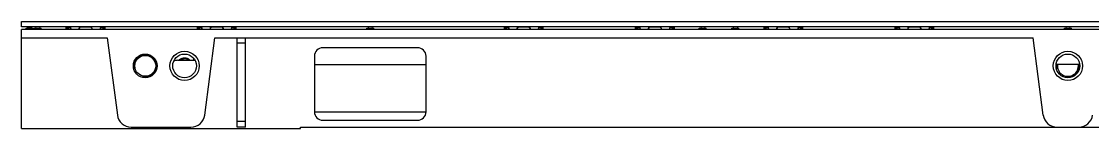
# Model space of a CAD drawing. Header units: millimetres. Extents: x 2900105 to 2915262, y -55349 to -51874.
# Drawn here: x 2901381.7 to 2901765.5, y -53818.2 to -53779.8 of the extents above; entities that cross this region are included whole.
import ezdxf

# ---------------------------------------------------------------- set-up
doc = ezdxf.new("R2010")
doc.units = ezdxf.units.MM
doc.layers.add('02___PRT_ALL_AXES', color=7, linetype='Continuous')

msp = doc.modelspace()

# ---------------------------------------------------------------- linework, layer by layer
at = {"color": 7, "linetype": 'Continuous'}
for p, q in [((2901381.67, -53818.21), (2901381.67, -53782.71)), ((2902381.57, -53782.71), (2901381.67, -53782.71)), ((2901383.33, -53782.71), (2901383.33, -53782.21)), ((2901383.33, -53782.21), (2901385.83, -53782.21)), ((2901383.8, -53782.21), (2901383.97, -53781.76)), ((2901383.97, -53781.76), (2901385.2, -53781.76)), ((2901385.37, -53782.21), (2901385.2, -53781.76)), ((2901385.83, -53782.71), (2901385.83, -53782.21)), ((2901386.23, -53782.71), (2901386.23, -53782.21)), ((2901386.23, -53782.21), (2901388.73, -53782.21)), ((2901386.87, -53781.76), (2901386.75, -53782.21)), ((2901388.1, -53781.76), (2901386.87, -53781.76)), ((2901388.1, -53781.76), (2901388.22, -53782.21)), ((2901388.73, -53782.71), (2901388.73, -53782.21)), ((2901397.84, -53781.66), (2901397.64, -53781.86)), ((2901397.64, -53781.86), (2901397.64, -53782.71)), ((2901397.91, -53781.86), (2901397.64, -53781.86)), ((2901399.02, -53781.66), (2901397.84, -53781.66)), ((2901397.91, -53781.86), (2901398.1, -53781.66)), ((2901398, -53782.08), (2901398.33, -53782.02)), ((2901399.22, -53782.02), (2901398.33, -53782.02)), ((2901399.23, -53781.87), (2901399.21, -53781.84)), ((2901399.23, -53781.87), (2901399.21, -53781.84)), ((2901399.22, -53782.02), (2901399.23, -53782.08)), ((2901399.22, -53782.02), (2901399.23, -53782.08)), ((2901399.28, -53782.08), (2901399.22, -53782.02)), ((2901399.23, -53781.88), (2901399.23, -53781.87)), ((2901402.42, -53782.08), (2901402.35, -53782.02)), ((2901402.8, -53781.66), (2901402.74, -53781.86)), ((2901406.54, -53781.86), (2901402.74, -53781.86)), ((2901406.49, -53781.66), (2901402.8, -53781.66)), ((2901406.54, -53781.86), (2901406.49, -53781.66)), ((2901406.86, -53782.08), (2901406.94, -53782.02)), ((2901410.01, -53782.08), (2901410.07, -53782.02)), ((2901410.06, -53781.87), (2901410.05, -53781.88)), ((2901410.08, -53781.84), (2901410.06, -53781.87)), ((2901410.06, -53782.08), (2901410.07, -53782.02)), ((2901410.06, -53782.08), (2901410.07, -53782.02)), ((2901410.96, -53782.02), (2901410.07, -53782.02)), ((2901411.44, -53781.66), (2901410.27, -53781.66)), ((2901411.28, -53782.08), (2901410.96, -53782.02)), ((2901411.19, -53781.66), (2901411.38, -53781.86)), ((2901411.64, -53781.86), (2901411.38, -53781.86)), ((2901411.44, -53781.66), (2901411.64, -53781.86)), ((2901411.64, -53782.71), (2901411.64, -53781.86)), ((2901444.84, -53781.66), (2901444.64, -53781.86)), ((2901444.64, -53781.86), (2901444.64, -53782.71)), ((2901444.91, -53781.86), (2901444.64, -53781.86)), ((2901446.02, -53781.66), (2901444.84, -53781.66)), ((2901444.91, -53781.86), (2901445.1, -53781.66)), ((2901445, -53782.08), (2901445.33, -53782.02)), ((2901446.22, -53782.02), (2901445.33, -53782.02)), ((2901446.23, -53781.87), (2901446.21, -53781.84)), ((2901446.23, -53781.87), (2901446.21, -53781.84)), ((2901446.22, -53782.02), (2901446.23, -53782.08)), ((2901446.22, -53782.02), (2901446.23, -53782.08)), ((2901446.28, -53782.08), (2901446.22, -53782.02)), ((2901446.23, -53781.88), (2901446.23, -53781.87)), ((2901449.42, -53782.08), (2901449.35, -53782.02)), ((2901449.8, -53781.66), (2901449.74, -53781.86)), ((2901453.54, -53781.86), (2901449.74, -53781.86)), ((2901453.49, -53781.66), (2901449.8, -53781.66)), ((2901453.54, -53781.86), (2901453.49, -53781.66)), ((2901453.86, -53782.08), (2901453.94, -53782.02)), ((2901457.01, -53782.08), (2901457.07, -53782.02)), ((2901457.06, -53781.87), (2901457.05, -53781.88)), ((2901457.08, -53781.84), (2901457.06, -53781.87)), ((2901457.06, -53782.08), (2901457.07, -53782.02)), ((2901457.06, -53782.08), (2901457.07, -53782.02)), ((2901457.96, -53782.02), (2901457.07, -53782.02)), ((2901458.44, -53781.66), (2901457.27, -53781.66)), ((2901458.28, -53782.08), (2901457.96, -53782.02)), ((2901458.19, -53781.66), (2901458.38, -53781.86)), ((2901458.64, -53781.86), (2901458.38, -53781.86)), ((2901458.44, -53781.66), (2901458.64, -53781.86)), ((2901458.64, -53782.71), (2901458.64, -53781.86)), ((2901505.39, -53782.71), (2901505.39, -53782.21)), ((2901505.39, -53782.21), (2901507.89, -53782.21)), ((2901506.03, -53781.76), (2901505.91, -53782.21)), ((2901507.26, -53781.76), (2901506.03, -53781.76)), ((2901507.26, -53781.76), (2901507.38, -53782.21)), ((2901507.89, -53782.71), (2901507.89, -53782.21)), ((2901554.84, -53781.66), (2901554.64, -53781.86)), ((2901554.64, -53781.86), (2901554.64, -53782.71)), ((2901554.91, -53781.86), (2901554.64, -53781.86)), ((2901556.02, -53781.66), (2901554.84, -53781.66)), ((2901554.91, -53781.86), (2901555.1, -53781.66)), ((2901555, -53782.08), (2901555.33, -53782.02)), ((2901556.22, -53782.02), (2901555.33, -53782.02)), ((2901556.23, -53781.87), (2901556.21, -53781.84)), ((2901556.23, -53781.87), (2901556.21, -53781.84)), ((2901556.22, -53782.02), (2901556.23, -53782.08)), ((2901556.22, -53782.02), (2901556.23, -53782.08)), ((2901556.28, -53782.08), (2901556.22, -53782.02)), ((2901556.23, -53781.88), (2901556.23, -53781.87)), ((2901559.42, -53782.08), (2901559.35, -53782.02)), ((2901559.8, -53781.66), (2901559.74, -53781.86)), ((2901563.54, -53781.86), (2901559.74, -53781.86)), ((2901563.49, -53781.66), (2901559.8, -53781.66)), ((2901563.54, -53781.86), (2901563.49, -53781.66)), ((2901563.86, -53782.08), (2901563.94, -53782.02)), ((2901567.01, -53782.08), (2901567.07, -53782.02)), ((2901567.06, -53781.87), (2901567.05, -53781.88)), ((2901567.08, -53781.84), (2901567.06, -53781.87)), ((2901567.06, -53782.08), (2901567.07, -53782.02)), ((2901567.06, -53782.08), (2901567.07, -53782.02)), ((2901567.96, -53782.02), (2901567.07, -53782.02)), ((2901568.44, -53781.66), (2901567.27, -53781.66)), ((2901568.28, -53782.08), (2901567.96, -53782.02)), ((2901568.19, -53781.66), (2901568.38, -53781.86)), ((2901568.64, -53781.86), (2901568.38, -53781.86)), ((2901568.44, -53781.66), (2901568.64, -53781.86)), ((2901568.64, -53782.71), (2901568.64, -53781.86)), ((2901601.84, -53781.66), (2901601.64, -53781.86)), ((2901601.64, -53781.86), (2901601.64, -53782.71)), ((2901601.91, -53781.86), (2901601.64, -53781.86)), ((2901603.02, -53781.66), (2901601.84, -53781.66)), ((2901601.91, -53781.86), (2901602.1, -53781.66)), ((2901602, -53782.08), (2901602.33, -53782.02)), ((2901603.22, -53782.02), (2901602.33, -53782.02)), ((2901603.23, -53781.87), (2901603.21, -53781.84)), ((2901603.23, -53781.87), (2901603.21, -53781.84)), ((2901603.22, -53782.02), (2901603.23, -53782.08)), ((2901603.22, -53782.02), (2901603.23, -53782.08)), ((2901603.28, -53782.08), (2901603.22, -53782.02)), ((2901603.23, -53781.88), (2901603.23, -53781.87)), ((2901606.42, -53782.08), (2901606.35, -53782.02)), ((2901606.8, -53781.66), (2901606.74, -53781.86)), ((2901610.54, -53781.86), (2901606.74, -53781.86)), ((2901610.49, -53781.66), (2901606.8, -53781.66)), ((2901610.54, -53781.86), (2901610.49, -53781.66)), ((2901610.86, -53782.08), (2901610.94, -53782.02)), ((2901614.01, -53782.08), (2901614.07, -53782.02)), ((2901614.06, -53781.87), (2901614.05, -53781.88)), ((2901614.08, -53781.84), (2901614.06, -53781.87)), ((2901614.06, -53782.08), (2901614.07, -53782.02)), ((2901614.06, -53782.08), (2901614.07, -53782.02)), ((2901614.96, -53782.02), (2901614.07, -53782.02)), ((2901615.44, -53781.66), (2901614.27, -53781.66)), ((2901615.28, -53782.08), (2901614.96, -53782.02)), ((2901615.19, -53781.66), (2901615.38, -53781.86)), ((2901615.64, -53781.86), (2901615.38, -53781.86)), ((2901615.44, -53781.66), (2901615.64, -53781.86)), ((2901615.64, -53782.71), (2901615.64, -53781.86)), ((2901624.55, -53782.71), (2901624.55, -53782.21)), ((2901624.55, -53782.21), (2901627.05, -53782.21)), ((2901625.19, -53781.76), (2901625.07, -53782.21)), ((2901626.42, -53781.76), (2901625.19, -53781.76)), ((2901626.42, -53781.76), (2901626.54, -53782.21)), ((2901627.05, -53782.71), (2901627.05, -53782.21)), ((2901636.23, -53782.71), (2901636.23, -53782.21)), ((2901636.23, -53782.21), (2901638.73, -53782.21)), ((2901636.87, -53781.76), (2901636.75, -53782.21)), ((2901638.1, -53781.76), (2901636.87, -53781.76)), ((2901638.1, -53781.76), (2901638.22, -53782.21)), ((2901638.73, -53782.71), (2901638.73, -53782.21)), ((2901647.84, -53781.66), (2901647.64, -53781.86)), ((2901647.64, -53781.86), (2901647.64, -53782.71)), ((2901647.91, -53781.86), (2901647.64, -53781.86)), ((2901649.02, -53781.66), (2901647.84, -53781.66)), ((2901647.91, -53781.86), (2901648.1, -53781.66)), ((2901648, -53782.08), (2901648.33, -53782.02)), ((2901649.22, -53782.02), (2901648.33, -53782.02)), ((2901649.23, -53781.87), (2901649.21, -53781.84)), ((2901649.23, -53781.87), (2901649.21, -53781.84)), ((2901649.22, -53782.02), (2901649.23, -53782.08)), ((2901649.22, -53782.02), (2901649.23, -53782.08)), ((2901649.28, -53782.08), (2901649.22, -53782.02)), ((2901649.23, -53781.88), (2901649.23, -53781.87)), ((2901652.42, -53782.08), (2901652.35, -53782.02)), ((2901652.8, -53781.66), (2901652.74, -53781.86)), ((2901656.54, -53781.86), (2901652.74, -53781.86)), ((2901656.49, -53781.66), (2901652.8, -53781.66)), ((2901656.54, -53781.86), (2901656.49, -53781.66)), ((2901656.86, -53782.08), (2901656.94, -53782.02)), ((2901660.01, -53782.08), (2901660.07, -53782.02)), ((2901660.06, -53781.87), (2901660.05, -53781.88)), ((2901660.08, -53781.84), (2901660.06, -53781.87)), ((2901660.06, -53782.08), (2901660.07, -53782.02)), ((2901660.06, -53782.08), (2901660.07, -53782.02)), ((2901660.96, -53782.02), (2901660.07, -53782.02)), ((2901661.44, -53781.66), (2901660.27, -53781.66)), ((2901661.28, -53782.08), (2901660.96, -53782.02)), ((2901661.19, -53781.66), (2901661.38, -53781.86)), ((2901661.64, -53781.86), (2901661.38, -53781.86)), ((2901661.44, -53781.66), (2901661.64, -53781.86)), ((2901661.64, -53782.71), (2901661.64, -53781.86)), ((2901694.84, -53781.66), (2901694.64, -53781.86)), ((2901694.64, -53781.86), (2901694.64, -53782.71)), ((2901694.91, -53781.86), (2901694.64, -53781.86)), ((2901696.02, -53781.66), (2901694.84, -53781.66)), ((2901694.91, -53781.86), (2901695.1, -53781.66)), ((2901695, -53782.08), (2901695.33, -53782.02)), ((2901696.22, -53782.02), (2901695.33, -53782.02)), ((2901696.23, -53781.87), (2901696.21, -53781.84)), ((2901696.23, -53781.87), (2901696.21, -53781.84)), ((2901696.22, -53782.02), (2901696.23, -53782.08)), ((2901696.22, -53782.02), (2901696.23, -53782.08)), ((2901696.28, -53782.08), (2901696.22, -53782.02)), ((2901696.23, -53781.88), (2901696.23, -53781.87)), ((2901699.42, -53782.08), (2901699.35, -53782.02)), ((2901699.8, -53781.66), (2901699.74, -53781.86)), ((2901703.54, -53781.86), (2901699.74, -53781.86)), ((2901703.49, -53781.66), (2901699.8, -53781.66)), ((2901703.54, -53781.86), (2901703.49, -53781.66)), ((2901703.86, -53782.08), (2901703.94, -53782.02)), ((2901707.01, -53782.08), (2901707.07, -53782.02)), ((2901707.06, -53781.87), (2901707.05, -53781.88)), ((2901707.08, -53781.84), (2901707.06, -53781.87)), ((2901707.06, -53782.08), (2901707.07, -53782.02)), ((2901707.06, -53782.08), (2901707.07, -53782.02)), ((2901707.96, -53782.02), (2901707.07, -53782.02)), ((2901708.44, -53781.66), (2901707.27, -53781.66)), ((2901708.28, -53782.08), (2901707.96, -53782.02)), ((2901708.19, -53781.66), (2901708.38, -53781.86)), ((2901708.64, -53781.86), (2901708.38, -53781.86)), ((2901708.44, -53781.66), (2901708.64, -53781.86)), ((2901708.64, -53782.71), (2901708.64, -53781.86)), ((2901755.39, -53782.71), (2901755.39, -53782.21)), ((2901755.39, -53782.21), (2901757.89, -53782.21)), ((2901756.03, -53781.76), (2901755.91, -53782.21)), ((2901757.26, -53781.76), (2901756.03, -53781.76)), ((2901757.26, -53781.76), (2901757.38, -53782.21)), ((2901757.89, -53782.71), (2901757.89, -53782.21)), ((2901381.67, -53785.71), (2901412.41, -53785.71)), ((2901412.41, -53785.71), (2901416.05, -53813.37)), ((2901447.37, -53813.37), (2901451.01, -53785.71)), ((2901451.01, -53785.71), (2901744.17, -53785.71)), ((2901459.01, -53817.71), (2901459.01, -53785.71)), ((2901462.01, -53817.71), (2901462.01, -53785.71)), ((2901747.81, -53813.37), (2901744.17, -53785.71)), ((2901459.01, -53787.45), (2901462.01, -53787.45)), ((2901523.64, -53789.21), (2901489.64, -53789.21)), ((2901437.64, -53793.71), (2901443.82, -53793.71)), ((2901443.32, -53792.97), (2901443.3, -53793.71)), ((2901486.64, -53792.21), (2901486.64, -53812.21)), ((2901526.64, -53812.21), (2901526.64, -53792.21)), ((2901486.64, -53795.21), (2901526.64, -53795.21)), ((2901760.89, -53795.21), (2901752.39, -53795.21)), ((2901486.64, -53812.21), (2901526.64, -53812.21)), ((2901421.01, -53817.71), (2901442.42, -53817.71)), ((2901462.01, -53815.71), (2901459.01, -53815.71)), ((2901462.01, -53817.71), (2901459.01, -53817.71)), ((2901481.64, -53818.21), (2901481.64, -53817.71)), ((2901481.64, -53817.71), (2902031.64, -53817.71)), ((2901489.64, -53815.21), (2901523.64, -53815.21)), ((2901381.67, -53818.21), (2901481.64, -53818.21))]:
    msp.add_line(p, q, dxfattribs=at)
at = {"color": 1}
msp.add_lwpolyline([(2901381.67, -53779.76), (2902381.67, -53779.76), (2902381.67, -53781.76), (2901381.67, -53781.76)], close=True, dxfattribs=at)
msp.add_lwpolyline([(2902381.57, -53781.76), (2901381.67, -53781.76)])
at = {"color": 7, "linetype": 'Continuous'}
for points in [[(2901399.21, -53781.84), (2901399.16, -53781.78), (2901399.12, -53781.73)], [(2901399.21, -53781.84), (2901399.16, -53781.78), (2901399.12, -53781.73)], [(2901410.16, -53781.73), (2901410.13, -53781.78), (2901410.08, -53781.84)], [(2901446.21, -53781.84), (2901446.16, -53781.78), (2901446.12, -53781.73)], [(2901446.21, -53781.84), (2901446.16, -53781.78), (2901446.12, -53781.73)], [(2901457.16, -53781.73), (2901457.13, -53781.78), (2901457.08, -53781.84)], [(2901556.21, -53781.84), (2901556.16, -53781.78), (2901556.12, -53781.73)], [(2901556.21, -53781.84), (2901556.16, -53781.78), (2901556.12, -53781.73)], [(2901567.16, -53781.73), (2901567.13, -53781.78), (2901567.08, -53781.84)], [(2901603.21, -53781.84), (2901603.16, -53781.78), (2901603.12, -53781.73)], [(2901603.21, -53781.84), (2901603.16, -53781.78), (2901603.12, -53781.73)], [(2901614.16, -53781.73), (2901614.13, -53781.78), (2901614.08, -53781.84)], [(2901649.21, -53781.84), (2901649.16, -53781.78), (2901649.12, -53781.73)], [(2901649.21, -53781.84), (2901649.16, -53781.78), (2901649.12, -53781.73)], [(2901660.16, -53781.73), (2901660.13, -53781.78), (2901660.08, -53781.84)], [(2901696.21, -53781.84), (2901696.16, -53781.78), (2901696.12, -53781.73)], [(2901696.21, -53781.84), (2901696.16, -53781.78), (2901696.12, -53781.73)], [(2901707.16, -53781.73), (2901707.13, -53781.78), (2901707.08, -53781.84)]]:
    msp.add_lwpolyline(points, dxfattribs=at)
for centre, radius in [((2901440.14, -53795.71), 5.25), ((2901756.64, -53795.71), 5.25), ((2901426.04, -53795.71), 3.75), ((2901440.14, -53795.71), 4.25), ((2901756.64, -53795.71), 4.25)]:
    msp.add_circle(centre, radius, dxfattribs=at)
for centre, radius, start, end in [((2901480.98, -53772.94), 83.47, 186.2861, 186.7254), ((2901483.74, -53772.88), 85.9, 186.1081, 186.5735), ((2901456.33, -53777.52), 57.29, 184.569, 185.2026), ((2901398.89, -53782.04), 0.383, 15.1176, 17.8889), ((2901398.53, -53782.12), 0.755, 8.8633, 10.4432), ((2901458.03, -53777.61), 58.91, 184.347, 184.9674), ((2901493.22, -53810.87), 95.34, 162.3849, 162.8216), ((2901486.65, -53809.64), 88.62, 161.8791, 162.3112), ((2901316.57, -53811.57), 94.99, 17.6834, 18.0865), ((2901314.44, -53811.36), 97.04, 17.1728, 17.6019), ((2901351.26, -53777.61), 58.92, 355.0326, 355.653), ((2901410.76, -53782.12), 0.751, 169.5597, 171.1527), ((2901352.95, -53777.52), 57.29, 354.7974, 355.431), ((2901410.4, -53782.04), 0.383, 162.1096, 164.9011), ((2901327.04, -53773.07), 84.39, 353.4354, 353.9091), ((2901329.76, -53773.12), 82.02, 353.2844, 353.7315), ((2901527.98, -53772.94), 83.47, 186.2861, 186.7254), ((2901530.74, -53772.88), 85.9, 186.1081, 186.5735), ((2901503.33, -53777.52), 57.29, 184.569, 185.2026), ((2901445.89, -53782.04), 0.383, 15.1176, 17.8889), ((2901445.53, -53782.12), 0.755, 8.8633, 10.4432), ((2901505.03, -53777.61), 58.91, 184.347, 184.9674), ((2901540.22, -53810.87), 95.34, 162.3849, 162.8216), ((2901533.65, -53809.64), 88.62, 161.8791, 162.3112), ((2901363.57, -53811.57), 94.99, 17.6834, 18.0865), ((2901361.44, -53811.36), 97.04, 17.1728, 17.6019), ((2901398.26, -53777.61), 58.92, 355.0326, 355.653), ((2901457.76, -53782.12), 0.751, 169.5597, 171.1527), ((2901399.95, -53777.52), 57.29, 354.7974, 355.431), ((2901457.4, -53782.04), 0.383, 162.1096, 164.9011), ((2901374.04, -53773.07), 84.39, 353.4354, 353.9091), ((2901376.76, -53773.12), 82.02, 353.2844, 353.7315), ((2901637.98, -53772.94), 83.47, 186.2861, 186.7254), ((2901640.74, -53772.88), 85.9, 186.1081, 186.5735), ((2901613.33, -53777.52), 57.29, 184.569, 185.2026), ((2901555.89, -53782.04), 0.383, 15.1176, 17.8889), ((2901555.53, -53782.12), 0.755, 8.8633, 10.4432), ((2901615.03, -53777.61), 58.91, 184.347, 184.9674), ((2901650.22, -53810.87), 95.34, 162.3849, 162.8216), ((2901643.65, -53809.64), 88.62, 161.8791, 162.3112), ((2901473.57, -53811.57), 94.99, 17.6834, 18.0865), ((2901471.44, -53811.36), 97.04, 17.1728, 17.6019), ((2901508.26, -53777.61), 58.92, 355.0326, 355.653), ((2901567.76, -53782.12), 0.751, 169.5597, 171.1527), ((2901509.95, -53777.52), 57.29, 354.7974, 355.431), ((2901567.4, -53782.04), 0.383, 162.1096, 164.9011), ((2901484.04, -53773.07), 84.39, 353.4354, 353.9091), ((2901486.76, -53773.12), 82.02, 353.2844, 353.7315), ((2901684.98, -53772.94), 83.47, 186.2861, 186.7254), ((2901687.74, -53772.88), 85.9, 186.1081, 186.5735), ((2901660.33, -53777.52), 57.29, 184.569, 185.2026), ((2901602.89, -53782.04), 0.383, 15.1176, 17.8889), ((2901602.53, -53782.12), 0.755, 8.8633, 10.4432), ((2901662.03, -53777.61), 58.91, 184.347, 184.9674), ((2901697.22, -53810.87), 95.34, 162.3849, 162.8216), ((2901690.65, -53809.64), 88.62, 161.8791, 162.3112), ((2901520.57, -53811.57), 94.99, 17.6834, 18.0865), ((2901518.44, -53811.36), 97.04, 17.1728, 17.6019), ((2901555.26, -53777.61), 58.92, 355.0326, 355.653), ((2901614.76, -53782.12), 0.751, 169.5597, 171.1527), ((2901556.95, -53777.52), 57.29, 354.7974, 355.431), ((2901614.4, -53782.04), 0.383, 162.1096, 164.9011), ((2901531.04, -53773.07), 84.39, 353.4354, 353.9091), ((2901533.76, -53773.12), 82.02, 353.2844, 353.7315), ((2901730.98, -53772.94), 83.47, 186.2861, 186.7254), ((2901733.74, -53772.88), 85.9, 186.1081, 186.5735), ((2901706.33, -53777.52), 57.29, 184.569, 185.2026), ((2901648.89, -53782.04), 0.383, 15.1176, 17.8889), ((2901648.53, -53782.12), 0.755, 8.8633, 10.4432), ((2901708.03, -53777.61), 58.91, 184.347, 184.9674), ((2901743.22, -53810.87), 95.34, 162.3849, 162.8216), ((2901736.65, -53809.64), 88.62, 161.8791, 162.3112), ((2901566.57, -53811.57), 94.99, 17.6834, 18.0865), ((2901564.44, -53811.36), 97.04, 17.1728, 17.6019), ((2901601.26, -53777.61), 58.92, 355.0326, 355.653), ((2901660.76, -53782.12), 0.751, 169.5597, 171.1527), ((2901602.95, -53777.52), 57.29, 354.7974, 355.431), ((2901660.4, -53782.04), 0.383, 162.1096, 164.9011), ((2901577.04, -53773.07), 84.39, 353.4354, 353.9091), ((2901579.76, -53773.12), 82.02, 353.2844, 353.7315), ((2901777.98, -53772.94), 83.47, 186.2861, 186.7254), ((2901780.74, -53772.88), 85.9, 186.1081, 186.5735), ((2901753.33, -53777.52), 57.29, 184.569, 185.2026), ((2901695.89, -53782.04), 0.383, 15.1176, 17.8889), ((2901695.53, -53782.12), 0.755, 8.8633, 10.4432), ((2901755.03, -53777.61), 58.91, 184.347, 184.9674), ((2901790.22, -53810.87), 95.34, 162.3849, 162.8216), ((2901783.65, -53809.64), 88.62, 161.8791, 162.3112), ((2901613.57, -53811.57), 94.99, 17.6834, 18.0865), ((2901611.44, -53811.36), 97.04, 17.1728, 17.6019), ((2901648.26, -53777.61), 58.92, 355.0326, 355.653), ((2901707.76, -53782.12), 0.751, 169.5597, 171.1527), ((2901649.95, -53777.52), 57.29, 354.7974, 355.431), ((2901707.4, -53782.04), 0.383, 162.1096, 164.9011), ((2901624.04, -53773.07), 84.39, 353.4354, 353.9091), ((2901626.76, -53773.12), 82.02, 353.2844, 353.7315), ((2901489.64, -53792.21), 3, 90, 180), ((2901523.64, -53792.21), 3, 0, 90), ((2901437.64, -53796.71), 3, 90, 119.1057), ((2901440.14, -53795.71), 2.8, 46.5514, 133.4486), ((2901440.14, -53795.71), 2.5, 53.3921, 120.0163), ((2901421.01, -53812.71), 5, 187.5, 270), ((2901442.42, -53812.71), 5, 270, 352.5), ((2901489.64, -53812.21), 3, 180, 270), ((2901523.64, -53812.21), 3, 270, 0), ((2901752.77, -53812.71), 5, 187.5, 270), ((2901760.52, -53812.71), 5, 270, 352.5)]:
    msp.add_arc(centre, radius, start, end, dxfattribs=at)
at = {"color": 2, "linetype": 'Continuous'}
for centre, start, end in [((2901426.04, -53795.71), 255, 195), ((2901756.64, -53795.71), 172.8192, 195), ((2901756.64, -53796.71), 157.9726, 180), ((2901756.64, -53795.71), 255, 7.1808), ((2901756.64, -53796.71), 355.3046, 22.0274)]:
    msp.add_arc(centre, 4, start, end, dxfattribs=at)
at = {"color": 7, "linetype": 'Continuous'}
for points, knots in [([(2901398.01, -53782.08), (2901398, -53782.05), (2901397.99, -53781.99), (2901397.97, -53781.93), (2901397.95, -53781.9), (2901397.94, -53781.88), (2901397.93, -53781.87), (2901397.92, -53781.87), (2901397.92, -53781.86), (2901397.91, -53781.86), (2901397.91, -53781.86), (2901397.91, -53781.86)], [0, 0, 0, 0, 0.373992, 0.665641, 0.777424, 0.867575, 0.905421, 0.939479, 0.970706, 0.985471, 1, 1, 1, 1]), ([(2901398.1, -53781.66), (2901398.11, -53781.66), (2901398.14, -53781.67), (2901398.17, -53781.69), (2901398.21, -53781.72), (2901398.26, -53781.78), (2901398.3, -53781.88), (2901398.32, -53781.97), (2901398.33, -53782.02)], [0, 0, 0, 0, 0.082168, 0.171362, 0.273196, 0.38992, 0.668933, 1, 1, 1, 1]), ([(2901399.02, -53781.66), (2901399.02, -53781.66), (2901399.04, -53781.67), (2901399.06, -53781.67), (2901399.07, -53781.68)], [0, 0, 0, 0, 0.235531, 1, 1, 1, 1]), ([(2901399.07, -53781.68), (2901399.08, -53781.68), (2901399.1, -53781.7), (2901399.11, -53781.72), (2901399.12, -53781.73)], [0, 0, 0, 0, 0.224249, 1, 1, 1, 1]), ([(2901399.12, -53781.73), (2901399.14, -53781.76), (2901399.17, -53781.81), (2901399.19, -53781.87), (2901399.2, -53781.91)], [0, 0, 0, 0, 0.450952, 1, 1, 1, 1]), ([(2901399.2, -53781.91), (2901399.2, -53781.92), (2901399.21, -53781.95), (2901399.22, -53781.99), (2901399.22, -53782.02)], [0, 0, 0, 0, 0.240854, 1, 1, 1, 1]), ([(2901399.24, -53781.89), (2901399.24, -53781.89), (2901399.24, -53781.88), (2901399.24, -53781.88), (2901399.23, -53781.88)], [0, 0, 0, 0, 0.272168, 1, 1, 1, 1]), ([(2901399.25, -53781.92), (2901399.25, -53781.92), (2901399.25, -53781.91), (2901399.24, -53781.89), (2901399.24, -53781.89)], [0, 0, 0, 0, 0.284066, 1, 1, 1, 1]), ([(2901399.27, -53781.98), (2901399.27, -53781.98), (2901399.27, -53781.96), (2901399.26, -53781.95), (2901399.26, -53781.94)], [0, 0, 0, 0, 0.269561, 1, 1, 1, 1]), ([(2901399.28, -53782.08), (2901399.28, -53782.07), (2901399.28, -53782.05), (2901399.28, -53782.02), (2901399.27, -53782)], [0, 0, 0, 0, 0.262719, 1, 1, 1, 1]), ([(2901402.8, -53781.66), (2901402.75, -53781.66), (2901402.65, -53781.68), (2901402.54, -53781.74), (2901402.46, -53781.81), (2901402.41, -53781.87), (2901402.38, -53781.94), (2901402.36, -53781.99), (2901402.35, -53782.02)], [0, 0, 0, 0, 0.240153, 0.484218, 0.609763, 0.737766, 0.867628, 1, 1, 1, 1]), ([(2901402.42, -53782.08), (2901402.43, -53782.06), (2901402.44, -53782.03), (2901402.48, -53781.97), (2901402.55, -53781.91), (2901402.64, -53781.87), (2901402.71, -53781.86), (2901402.74, -53781.86)], [0, 0, 0, 0, 0.127781, 0.2546, 0.504631, 0.752476, 1, 1, 1, 1]), ([(2901406.94, -53782.02), (2901406.92, -53781.97), (2901406.88, -53781.88), (2901406.78, -53781.76), (2901406.64, -53781.68), (2901406.54, -53781.66), (2901406.49, -53781.66)], [0, 0, 0, 0, 0.250998, 0.500435, 0.749131, 1, 1, 1, 1]), ([(2901406.54, -53781.86), (2901406.58, -53781.86), (2901406.65, -53781.87), (2901406.75, -53781.92), (2901406.82, -53781.99), (2901406.85, -53782.05), (2901406.86, -53782.08)], [0, 0, 0, 0, 0.268376, 0.524566, 0.767763, 1, 1, 1, 1]), ([(2901410.01, -53782), (2901410.01, -53782.01), (2901410.01, -53782.03), (2901410.01, -53782.06), (2901410.01, -53782.08)], [0, 0, 0, 0, 0.236241, 1, 1, 1, 1]), ([(2901410.03, -53781.94), (2901410.03, -53781.94), (2901410.02, -53781.96), (2901410.02, -53781.97), (2901410.02, -53781.98)], [0, 0, 0, 0, 0.230283, 1, 1, 1, 1]), ([(2901410.05, -53781.89), (2901410.05, -53781.89), (2901410.04, -53781.9), (2901410.04, -53781.91), (2901410.03, -53781.92)], [0, 0, 0, 0, 0.216704, 1, 1, 1, 1]), ([(2901410.05, -53781.88), (2901410.05, -53781.88), (2901410.05, -53781.88), (2901410.05, -53781.88), (2901410.05, -53781.89)], [0, 0, 0, 0, 0.228077, 1, 1, 1, 1]), ([(2901410.07, -53782.02), (2901410.07, -53782.01), (2901410.07, -53781.97), (2901410.08, -53781.93), (2901410.09, -53781.91)], [0, 0, 0, 0, 0.25855, 1, 1, 1, 1]), ([(2901410.09, -53781.91), (2901410.1, -53781.87), (2901410.12, -53781.81), (2901410.15, -53781.76), (2901410.16, -53781.73)], [0, 0, 0, 0, 0.548709, 1, 1, 1, 1]), ([(2901410.16, -53781.73), (2901410.17, -53781.73), (2901410.18, -53781.71), (2901410.2, -53781.69), (2901410.21, -53781.68)], [0, 0, 0, 0, 0.278008, 1, 1, 1, 1]), ([(2901410.21, -53781.68), (2901410.22, -53781.68), (2901410.23, -53781.67), (2901410.25, -53781.66), (2901410.27, -53781.66)], [0, 0, 0, 0, 0.271414, 1, 1, 1, 1]), ([(2901411.19, -53781.66), (2901411.16, -53781.66), (2901411.12, -53781.68), (2901411.08, -53781.72), (2901411.03, -53781.78), (2901410.99, -53781.88), (2901410.96, -53781.97), (2901410.96, -53782.02)], [0, 0, 0, 0, 0.16996, 0.271944, 0.388843, 0.668368, 1, 1, 1, 1]), ([(2901411.28, -53782.08), (2901411.29, -53782.05), (2901411.29, -53781.99), (2901411.32, -53781.93), (2901411.34, -53781.9), (2901411.35, -53781.87), (2901411.37, -53781.86), (2901411.38, -53781.86)], [0, 0, 0, 0, 0.37514, 0.667546, 0.779584, 0.869981, 1, 1, 1, 1]), ([(2901445.01, -53782.08), (2901445, -53782.05), (2901444.99, -53781.99), (2901444.97, -53781.93), (2901444.95, -53781.9), (2901444.94, -53781.88), (2901444.93, -53781.87), (2901444.92, -53781.87), (2901444.92, -53781.86), (2901444.91, -53781.86), (2901444.91, -53781.86), (2901444.91, -53781.86)], [0, 0, 0, 0, 0.373992, 0.665641, 0.777424, 0.867575, 0.905421, 0.939479, 0.970706, 0.985471, 1, 1, 1, 1]), ([(2901445.1, -53781.66), (2901445.11, -53781.66), (2901445.14, -53781.67), (2901445.17, -53781.69), (2901445.21, -53781.72), (2901445.26, -53781.78), (2901445.3, -53781.88), (2901445.32, -53781.97), (2901445.33, -53782.02)], [0, 0, 0, 0, 0.082168, 0.171362, 0.273196, 0.38992, 0.668933, 1, 1, 1, 1]), ([(2901446.02, -53781.66), (2901446.02, -53781.66), (2901446.04, -53781.67), (2901446.06, -53781.67), (2901446.07, -53781.68)], [0, 0, 0, 0, 0.235531, 1, 1, 1, 1]), ([(2901446.07, -53781.68), (2901446.08, -53781.68), (2901446.1, -53781.7), (2901446.11, -53781.72), (2901446.12, -53781.73)], [0, 0, 0, 0, 0.224249, 1, 1, 1, 1]), ([(2901446.12, -53781.73), (2901446.14, -53781.76), (2901446.17, -53781.81), (2901446.19, -53781.87), (2901446.2, -53781.91)], [0, 0, 0, 0, 0.450952, 1, 1, 1, 1]), ([(2901446.2, -53781.91), (2901446.2, -53781.92), (2901446.21, -53781.95), (2901446.22, -53781.99), (2901446.22, -53782.02)], [0, 0, 0, 0, 0.240854, 1, 1, 1, 1]), ([(2901446.24, -53781.89), (2901446.24, -53781.89), (2901446.24, -53781.88), (2901446.24, -53781.88), (2901446.23, -53781.88)], [0, 0, 0, 0, 0.272168, 1, 1, 1, 1]), ([(2901446.25, -53781.92), (2901446.25, -53781.92), (2901446.25, -53781.91), (2901446.24, -53781.89), (2901446.24, -53781.89)], [0, 0, 0, 0, 0.284066, 1, 1, 1, 1]), ([(2901446.27, -53781.98), (2901446.27, -53781.98), (2901446.27, -53781.96), (2901446.26, -53781.95), (2901446.26, -53781.94)], [0, 0, 0, 0, 0.269561, 1, 1, 1, 1]), ([(2901446.28, -53782.08), (2901446.28, -53782.07), (2901446.28, -53782.05), (2901446.28, -53782.02), (2901446.27, -53782)], [0, 0, 0, 0, 0.262719, 1, 1, 1, 1]), ([(2901449.8, -53781.66), (2901449.75, -53781.66), (2901449.65, -53781.68), (2901449.54, -53781.74), (2901449.46, -53781.81), (2901449.41, -53781.87), (2901449.38, -53781.94), (2901449.36, -53781.99), (2901449.35, -53782.02)], [0, 0, 0, 0, 0.240153, 0.484218, 0.609763, 0.737766, 0.867628, 1, 1, 1, 1]), ([(2901449.42, -53782.08), (2901449.43, -53782.06), (2901449.44, -53782.03), (2901449.48, -53781.97), (2901449.55, -53781.91), (2901449.64, -53781.87), (2901449.71, -53781.86), (2901449.74, -53781.86)], [0, 0, 0, 0, 0.127781, 0.2546, 0.504631, 0.752476, 1, 1, 1, 1]), ([(2901453.94, -53782.02), (2901453.92, -53781.97), (2901453.88, -53781.88), (2901453.78, -53781.76), (2901453.64, -53781.68), (2901453.54, -53781.66), (2901453.49, -53781.66)], [0, 0, 0, 0, 0.250998, 0.500435, 0.749131, 1, 1, 1, 1]), ([(2901453.54, -53781.86), (2901453.58, -53781.86), (2901453.65, -53781.87), (2901453.75, -53781.92), (2901453.82, -53781.99), (2901453.85, -53782.05), (2901453.86, -53782.08)], [0, 0, 0, 0, 0.268376, 0.524566, 0.767763, 1, 1, 1, 1]), ([(2901457.01, -53782), (2901457.01, -53782.01), (2901457.01, -53782.03), (2901457.01, -53782.06), (2901457.01, -53782.08)], [0, 0, 0, 0, 0.236241, 1, 1, 1, 1]), ([(2901457.03, -53781.94), (2901457.03, -53781.94), (2901457.02, -53781.96), (2901457.02, -53781.97), (2901457.02, -53781.98)], [0, 0, 0, 0, 0.230283, 1, 1, 1, 1]), ([(2901457.05, -53781.89), (2901457.05, -53781.89), (2901457.04, -53781.9), (2901457.04, -53781.91), (2901457.03, -53781.92)], [0, 0, 0, 0, 0.216704, 1, 1, 1, 1]), ([(2901457.05, -53781.88), (2901457.05, -53781.88), (2901457.05, -53781.88), (2901457.05, -53781.88), (2901457.05, -53781.89)], [0, 0, 0, 0, 0.228077, 1, 1, 1, 1]), ([(2901457.07, -53782.02), (2901457.07, -53782.01), (2901457.07, -53781.97), (2901457.08, -53781.93), (2901457.09, -53781.91)], [0, 0, 0, 0, 0.25855, 1, 1, 1, 1]), ([(2901457.09, -53781.91), (2901457.1, -53781.87), (2901457.12, -53781.81), (2901457.15, -53781.76), (2901457.16, -53781.73)], [0, 0, 0, 0, 0.548709, 1, 1, 1, 1]), ([(2901457.16, -53781.73), (2901457.17, -53781.73), (2901457.18, -53781.71), (2901457.2, -53781.69), (2901457.21, -53781.68)], [0, 0, 0, 0, 0.278008, 1, 1, 1, 1]), ([(2901457.21, -53781.68), (2901457.22, -53781.68), (2901457.23, -53781.67), (2901457.25, -53781.66), (2901457.27, -53781.66)], [0, 0, 0, 0, 0.271414, 1, 1, 1, 1]), ([(2901458.19, -53781.66), (2901458.16, -53781.66), (2901458.12, -53781.68), (2901458.08, -53781.72), (2901458.03, -53781.78), (2901457.99, -53781.88), (2901457.96, -53781.97), (2901457.96, -53782.02)], [0, 0, 0, 0, 0.16996, 0.271944, 0.388843, 0.668368, 1, 1, 1, 1]), ([(2901458.28, -53782.08), (2901458.29, -53782.05), (2901458.29, -53781.99), (2901458.32, -53781.93), (2901458.34, -53781.9), (2901458.35, -53781.87), (2901458.37, -53781.86), (2901458.38, -53781.86)], [0, 0, 0, 0, 0.37514, 0.667546, 0.779584, 0.869981, 1, 1, 1, 1]), ([(2901555.01, -53782.08), (2901555, -53782.05), (2901554.99, -53781.99), (2901554.97, -53781.93), (2901554.95, -53781.9), (2901554.94, -53781.88), (2901554.93, -53781.87), (2901554.92, -53781.87), (2901554.92, -53781.86), (2901554.91, -53781.86), (2901554.91, -53781.86), (2901554.91, -53781.86)], [0, 0, 0, 0, 0.373992, 0.665641, 0.777424, 0.867575, 0.905421, 0.939479, 0.970706, 0.985471, 1, 1, 1, 1]), ([(2901555.1, -53781.66), (2901555.11, -53781.66), (2901555.14, -53781.67), (2901555.17, -53781.69), (2901555.21, -53781.72), (2901555.26, -53781.78), (2901555.3, -53781.88), (2901555.32, -53781.97), (2901555.33, -53782.02)], [0, 0, 0, 0, 0.082168, 0.171362, 0.273196, 0.38992, 0.668933, 1, 1, 1, 1]), ([(2901556.02, -53781.66), (2901556.02, -53781.66), (2901556.04, -53781.67), (2901556.06, -53781.67), (2901556.07, -53781.68)], [0, 0, 0, 0, 0.235531, 1, 1, 1, 1]), ([(2901556.07, -53781.68), (2901556.08, -53781.68), (2901556.1, -53781.7), (2901556.11, -53781.72), (2901556.12, -53781.73)], [0, 0, 0, 0, 0.224249, 1, 1, 1, 1]), ([(2901556.12, -53781.73), (2901556.14, -53781.76), (2901556.17, -53781.81), (2901556.19, -53781.87), (2901556.2, -53781.91)], [0, 0, 0, 0, 0.450952, 1, 1, 1, 1]), ([(2901556.2, -53781.91), (2901556.2, -53781.92), (2901556.21, -53781.95), (2901556.22, -53781.99), (2901556.22, -53782.02)], [0, 0, 0, 0, 0.240854, 1, 1, 1, 1]), ([(2901556.24, -53781.89), (2901556.24, -53781.89), (2901556.24, -53781.88), (2901556.24, -53781.88), (2901556.23, -53781.88)], [0, 0, 0, 0, 0.272168, 1, 1, 1, 1]), ([(2901556.25, -53781.92), (2901556.25, -53781.92), (2901556.25, -53781.91), (2901556.24, -53781.89), (2901556.24, -53781.89)], [0, 0, 0, 0, 0.284066, 1, 1, 1, 1]), ([(2901556.27, -53781.98), (2901556.27, -53781.98), (2901556.27, -53781.96), (2901556.26, -53781.95), (2901556.26, -53781.94)], [0, 0, 0, 0, 0.269561, 1, 1, 1, 1]), ([(2901556.28, -53782.08), (2901556.28, -53782.07), (2901556.28, -53782.05), (2901556.28, -53782.02), (2901556.27, -53782)], [0, 0, 0, 0, 0.262719, 1, 1, 1, 1]), ([(2901559.8, -53781.66), (2901559.75, -53781.66), (2901559.65, -53781.68), (2901559.54, -53781.74), (2901559.46, -53781.81), (2901559.41, -53781.87), (2901559.38, -53781.94), (2901559.36, -53781.99), (2901559.35, -53782.02)], [0, 0, 0, 0, 0.240153, 0.484218, 0.609763, 0.737766, 0.867628, 1, 1, 1, 1]), ([(2901559.42, -53782.08), (2901559.43, -53782.06), (2901559.44, -53782.03), (2901559.48, -53781.97), (2901559.55, -53781.91), (2901559.64, -53781.87), (2901559.71, -53781.86), (2901559.74, -53781.86)], [0, 0, 0, 0, 0.127781, 0.2546, 0.504631, 0.752476, 1, 1, 1, 1]), ([(2901563.94, -53782.02), (2901563.92, -53781.97), (2901563.88, -53781.88), (2901563.78, -53781.76), (2901563.64, -53781.68), (2901563.54, -53781.66), (2901563.49, -53781.66)], [0, 0, 0, 0, 0.250998, 0.500435, 0.749131, 1, 1, 1, 1]), ([(2901563.54, -53781.86), (2901563.58, -53781.86), (2901563.65, -53781.87), (2901563.75, -53781.92), (2901563.82, -53781.99), (2901563.85, -53782.05), (2901563.86, -53782.08)], [0, 0, 0, 0, 0.268376, 0.524566, 0.767763, 1, 1, 1, 1]), ([(2901567.01, -53782), (2901567.01, -53782.01), (2901567.01, -53782.03), (2901567.01, -53782.06), (2901567.01, -53782.08)], [0, 0, 0, 0, 0.236241, 1, 1, 1, 1]), ([(2901567.03, -53781.94), (2901567.03, -53781.94), (2901567.02, -53781.96), (2901567.02, -53781.97), (2901567.02, -53781.98)], [0, 0, 0, 0, 0.230283, 1, 1, 1, 1]), ([(2901567.05, -53781.89), (2901567.05, -53781.89), (2901567.04, -53781.9), (2901567.04, -53781.91), (2901567.03, -53781.92)], [0, 0, 0, 0, 0.216704, 1, 1, 1, 1]), ([(2901567.05, -53781.88), (2901567.05, -53781.88), (2901567.05, -53781.88), (2901567.05, -53781.88), (2901567.05, -53781.89)], [0, 0, 0, 0, 0.228077, 1, 1, 1, 1]), ([(2901567.07, -53782.02), (2901567.07, -53782.01), (2901567.07, -53781.97), (2901567.08, -53781.93), (2901567.09, -53781.91)], [0, 0, 0, 0, 0.25855, 1, 1, 1, 1]), ([(2901567.09, -53781.91), (2901567.1, -53781.87), (2901567.12, -53781.81), (2901567.15, -53781.76), (2901567.16, -53781.73)], [0, 0, 0, 0, 0.548709, 1, 1, 1, 1]), ([(2901567.16, -53781.73), (2901567.17, -53781.73), (2901567.18, -53781.71), (2901567.2, -53781.69), (2901567.21, -53781.68)], [0, 0, 0, 0, 0.278008, 1, 1, 1, 1]), ([(2901567.21, -53781.68), (2901567.22, -53781.68), (2901567.23, -53781.67), (2901567.25, -53781.66), (2901567.27, -53781.66)], [0, 0, 0, 0, 0.271414, 1, 1, 1, 1]), ([(2901568.19, -53781.66), (2901568.16, -53781.66), (2901568.12, -53781.68), (2901568.08, -53781.72), (2901568.03, -53781.78), (2901567.99, -53781.88), (2901567.96, -53781.97), (2901567.96, -53782.02)], [0, 0, 0, 0, 0.16996, 0.271944, 0.388843, 0.668368, 1, 1, 1, 1]), ([(2901568.28, -53782.08), (2901568.29, -53782.05), (2901568.29, -53781.99), (2901568.32, -53781.93), (2901568.34, -53781.9), (2901568.35, -53781.87), (2901568.37, -53781.86), (2901568.38, -53781.86)], [0, 0, 0, 0, 0.37514, 0.667546, 0.779584, 0.869981, 1, 1, 1, 1]), ([(2901602.01, -53782.08), (2901602, -53782.05), (2901601.99, -53781.99), (2901601.97, -53781.93), (2901601.95, -53781.9), (2901601.94, -53781.88), (2901601.93, -53781.87), (2901601.92, -53781.87), (2901601.92, -53781.86), (2901601.91, -53781.86), (2901601.91, -53781.86), (2901601.91, -53781.86)], [0, 0, 0, 0, 0.373992, 0.665641, 0.777424, 0.867575, 0.905421, 0.939479, 0.970706, 0.985471, 1, 1, 1, 1]), ([(2901602.1, -53781.66), (2901602.11, -53781.66), (2901602.14, -53781.67), (2901602.17, -53781.69), (2901602.21, -53781.72), (2901602.26, -53781.78), (2901602.3, -53781.88), (2901602.32, -53781.97), (2901602.33, -53782.02)], [0, 0, 0, 0, 0.082168, 0.171362, 0.273196, 0.38992, 0.668933, 1, 1, 1, 1]), ([(2901603.02, -53781.66), (2901603.02, -53781.66), (2901603.04, -53781.67), (2901603.06, -53781.67), (2901603.07, -53781.68)], [0, 0, 0, 0, 0.235531, 1, 1, 1, 1]), ([(2901603.07, -53781.68), (2901603.08, -53781.68), (2901603.1, -53781.7), (2901603.11, -53781.72), (2901603.12, -53781.73)], [0, 0, 0, 0, 0.224249, 1, 1, 1, 1]), ([(2901603.12, -53781.73), (2901603.14, -53781.76), (2901603.17, -53781.81), (2901603.19, -53781.87), (2901603.2, -53781.91)], [0, 0, 0, 0, 0.450952, 1, 1, 1, 1]), ([(2901603.2, -53781.91), (2901603.2, -53781.92), (2901603.21, -53781.95), (2901603.22, -53781.99), (2901603.22, -53782.02)], [0, 0, 0, 0, 0.240854, 1, 1, 1, 1]), ([(2901603.24, -53781.89), (2901603.24, -53781.89), (2901603.24, -53781.88), (2901603.24, -53781.88), (2901603.23, -53781.88)], [0, 0, 0, 0, 0.272168, 1, 1, 1, 1]), ([(2901603.25, -53781.92), (2901603.25, -53781.92), (2901603.25, -53781.91), (2901603.24, -53781.89), (2901603.24, -53781.89)], [0, 0, 0, 0, 0.284066, 1, 1, 1, 1]), ([(2901603.27, -53781.98), (2901603.27, -53781.98), (2901603.27, -53781.96), (2901603.26, -53781.95), (2901603.26, -53781.94)], [0, 0, 0, 0, 0.269561, 1, 1, 1, 1]), ([(2901603.28, -53782.08), (2901603.28, -53782.07), (2901603.28, -53782.05), (2901603.28, -53782.02), (2901603.27, -53782)], [0, 0, 0, 0, 0.262719, 1, 1, 1, 1]), ([(2901606.8, -53781.66), (2901606.75, -53781.66), (2901606.65, -53781.68), (2901606.54, -53781.74), (2901606.46, -53781.81), (2901606.41, -53781.87), (2901606.38, -53781.94), (2901606.36, -53781.99), (2901606.35, -53782.02)], [0, 0, 0, 0, 0.240153, 0.484218, 0.609763, 0.737766, 0.867628, 1, 1, 1, 1]), ([(2901606.42, -53782.08), (2901606.43, -53782.06), (2901606.44, -53782.03), (2901606.48, -53781.97), (2901606.55, -53781.91), (2901606.64, -53781.87), (2901606.71, -53781.86), (2901606.74, -53781.86)], [0, 0, 0, 0, 0.127781, 0.2546, 0.504631, 0.752476, 1, 1, 1, 1]), ([(2901610.94, -53782.02), (2901610.92, -53781.97), (2901610.88, -53781.88), (2901610.78, -53781.76), (2901610.64, -53781.68), (2901610.54, -53781.66), (2901610.49, -53781.66)], [0, 0, 0, 0, 0.250998, 0.500435, 0.749131, 1, 1, 1, 1]), ([(2901610.54, -53781.86), (2901610.58, -53781.86), (2901610.65, -53781.87), (2901610.75, -53781.92), (2901610.82, -53781.99), (2901610.85, -53782.05), (2901610.86, -53782.08)], [0, 0, 0, 0, 0.268376, 0.524566, 0.767763, 1, 1, 1, 1]), ([(2901614.01, -53782), (2901614.01, -53782.01), (2901614.01, -53782.03), (2901614.01, -53782.06), (2901614.01, -53782.08)], [0, 0, 0, 0, 0.236241, 1, 1, 1, 1]), ([(2901614.03, -53781.94), (2901614.03, -53781.94), (2901614.02, -53781.96), (2901614.02, -53781.97), (2901614.02, -53781.98)], [0, 0, 0, 0, 0.230283, 1, 1, 1, 1]), ([(2901614.05, -53781.89), (2901614.05, -53781.89), (2901614.04, -53781.9), (2901614.04, -53781.91), (2901614.03, -53781.92)], [0, 0, 0, 0, 0.216704, 1, 1, 1, 1]), ([(2901614.05, -53781.88), (2901614.05, -53781.88), (2901614.05, -53781.88), (2901614.05, -53781.88), (2901614.05, -53781.89)], [0, 0, 0, 0, 0.228077, 1, 1, 1, 1]), ([(2901614.07, -53782.02), (2901614.07, -53782.01), (2901614.07, -53781.97), (2901614.08, -53781.93), (2901614.09, -53781.91)], [0, 0, 0, 0, 0.25855, 1, 1, 1, 1]), ([(2901614.09, -53781.91), (2901614.1, -53781.87), (2901614.12, -53781.81), (2901614.15, -53781.76), (2901614.16, -53781.73)], [0, 0, 0, 0, 0.548709, 1, 1, 1, 1]), ([(2901614.16, -53781.73), (2901614.17, -53781.73), (2901614.18, -53781.71), (2901614.2, -53781.69), (2901614.21, -53781.68)], [0, 0, 0, 0, 0.278008, 1, 1, 1, 1]), ([(2901614.21, -53781.68), (2901614.22, -53781.68), (2901614.23, -53781.67), (2901614.25, -53781.66), (2901614.27, -53781.66)], [0, 0, 0, 0, 0.271414, 1, 1, 1, 1]), ([(2901615.19, -53781.66), (2901615.16, -53781.66), (2901615.12, -53781.68), (2901615.08, -53781.72), (2901615.03, -53781.78), (2901614.99, -53781.88), (2901614.96, -53781.97), (2901614.96, -53782.02)], [0, 0, 0, 0, 0.16996, 0.271944, 0.388843, 0.668368, 1, 1, 1, 1]), ([(2901615.28, -53782.08), (2901615.29, -53782.05), (2901615.29, -53781.99), (2901615.32, -53781.93), (2901615.34, -53781.9), (2901615.35, -53781.87), (2901615.37, -53781.86), (2901615.38, -53781.86)], [0, 0, 0, 0, 0.37514, 0.667546, 0.779584, 0.869981, 1, 1, 1, 1]), ([(2901648.01, -53782.08), (2901648, -53782.05), (2901647.99, -53781.99), (2901647.97, -53781.93), (2901647.95, -53781.9), (2901647.94, -53781.88), (2901647.93, -53781.87), (2901647.92, -53781.87), (2901647.92, -53781.86), (2901647.91, -53781.86), (2901647.91, -53781.86), (2901647.91, -53781.86)], [0, 0, 0, 0, 0.373992, 0.665641, 0.777424, 0.867575, 0.905421, 0.939479, 0.970706, 0.985471, 1, 1, 1, 1]), ([(2901648.1, -53781.66), (2901648.11, -53781.66), (2901648.14, -53781.67), (2901648.17, -53781.69), (2901648.21, -53781.72), (2901648.26, -53781.78), (2901648.3, -53781.88), (2901648.32, -53781.97), (2901648.33, -53782.02)], [0, 0, 0, 0, 0.082168, 0.171362, 0.273196, 0.38992, 0.668933, 1, 1, 1, 1]), ([(2901649.02, -53781.66), (2901649.02, -53781.66), (2901649.04, -53781.67), (2901649.06, -53781.67), (2901649.07, -53781.68)], [0, 0, 0, 0, 0.235531, 1, 1, 1, 1]), ([(2901649.07, -53781.68), (2901649.08, -53781.68), (2901649.1, -53781.7), (2901649.11, -53781.72), (2901649.12, -53781.73)], [0, 0, 0, 0, 0.224249, 1, 1, 1, 1]), ([(2901649.12, -53781.73), (2901649.14, -53781.76), (2901649.17, -53781.81), (2901649.19, -53781.87), (2901649.2, -53781.91)], [0, 0, 0, 0, 0.450952, 1, 1, 1, 1]), ([(2901649.2, -53781.91), (2901649.2, -53781.92), (2901649.21, -53781.95), (2901649.22, -53781.99), (2901649.22, -53782.02)], [0, 0, 0, 0, 0.240854, 1, 1, 1, 1]), ([(2901649.24, -53781.89), (2901649.24, -53781.89), (2901649.24, -53781.88), (2901649.24, -53781.88), (2901649.23, -53781.88)], [0, 0, 0, 0, 0.272168, 1, 1, 1, 1]), ([(2901649.25, -53781.92), (2901649.25, -53781.92), (2901649.25, -53781.91), (2901649.24, -53781.89), (2901649.24, -53781.89)], [0, 0, 0, 0, 0.284066, 1, 1, 1, 1]), ([(2901649.27, -53781.98), (2901649.27, -53781.98), (2901649.27, -53781.96), (2901649.26, -53781.95), (2901649.26, -53781.94)], [0, 0, 0, 0, 0.269561, 1, 1, 1, 1]), ([(2901649.28, -53782.08), (2901649.28, -53782.07), (2901649.28, -53782.05), (2901649.28, -53782.02), (2901649.27, -53782)], [0, 0, 0, 0, 0.262719, 1, 1, 1, 1]), ([(2901652.8, -53781.66), (2901652.75, -53781.66), (2901652.65, -53781.68), (2901652.54, -53781.74), (2901652.46, -53781.81), (2901652.41, -53781.87), (2901652.38, -53781.94), (2901652.36, -53781.99), (2901652.35, -53782.02)], [0, 0, 0, 0, 0.240153, 0.484218, 0.609763, 0.737766, 0.867628, 1, 1, 1, 1]), ([(2901652.42, -53782.08), (2901652.43, -53782.06), (2901652.44, -53782.03), (2901652.48, -53781.97), (2901652.55, -53781.91), (2901652.64, -53781.87), (2901652.71, -53781.86), (2901652.74, -53781.86)], [0, 0, 0, 0, 0.127781, 0.2546, 0.504631, 0.752476, 1, 1, 1, 1]), ([(2901656.94, -53782.02), (2901656.92, -53781.97), (2901656.88, -53781.88), (2901656.78, -53781.76), (2901656.64, -53781.68), (2901656.54, -53781.66), (2901656.49, -53781.66)], [0, 0, 0, 0, 0.250998, 0.500435, 0.749131, 1, 1, 1, 1]), ([(2901656.54, -53781.86), (2901656.58, -53781.86), (2901656.65, -53781.87), (2901656.75, -53781.92), (2901656.82, -53781.99), (2901656.85, -53782.05), (2901656.86, -53782.08)], [0, 0, 0, 0, 0.268376, 0.524566, 0.767763, 1, 1, 1, 1]), ([(2901660.01, -53782), (2901660.01, -53782.01), (2901660.01, -53782.03), (2901660.01, -53782.06), (2901660.01, -53782.08)], [0, 0, 0, 0, 0.236241, 1, 1, 1, 1]), ([(2901660.03, -53781.94), (2901660.03, -53781.94), (2901660.02, -53781.96), (2901660.02, -53781.97), (2901660.02, -53781.98)], [0, 0, 0, 0, 0.230283, 1, 1, 1, 1]), ([(2901660.05, -53781.89), (2901660.05, -53781.89), (2901660.04, -53781.9), (2901660.04, -53781.91), (2901660.03, -53781.92)], [0, 0, 0, 0, 0.216704, 1, 1, 1, 1]), ([(2901660.05, -53781.88), (2901660.05, -53781.88), (2901660.05, -53781.88), (2901660.05, -53781.88), (2901660.05, -53781.89)], [0, 0, 0, 0, 0.228077, 1, 1, 1, 1]), ([(2901660.07, -53782.02), (2901660.07, -53782.01), (2901660.07, -53781.97), (2901660.08, -53781.93), (2901660.09, -53781.91)], [0, 0, 0, 0, 0.25855, 1, 1, 1, 1]), ([(2901660.09, -53781.91), (2901660.1, -53781.87), (2901660.12, -53781.81), (2901660.15, -53781.76), (2901660.16, -53781.73)], [0, 0, 0, 0, 0.548709, 1, 1, 1, 1]), ([(2901660.16, -53781.73), (2901660.17, -53781.73), (2901660.18, -53781.71), (2901660.2, -53781.69), (2901660.21, -53781.68)], [0, 0, 0, 0, 0.278008, 1, 1, 1, 1]), ([(2901660.21, -53781.68), (2901660.22, -53781.68), (2901660.23, -53781.67), (2901660.25, -53781.66), (2901660.27, -53781.66)], [0, 0, 0, 0, 0.271414, 1, 1, 1, 1]), ([(2901661.19, -53781.66), (2901661.16, -53781.66), (2901661.12, -53781.68), (2901661.08, -53781.72), (2901661.03, -53781.78), (2901660.99, -53781.88), (2901660.96, -53781.97), (2901660.96, -53782.02)], [0, 0, 0, 0, 0.16996, 0.271944, 0.388843, 0.668368, 1, 1, 1, 1]), ([(2901661.28, -53782.08), (2901661.29, -53782.05), (2901661.29, -53781.99), (2901661.32, -53781.93), (2901661.34, -53781.9), (2901661.35, -53781.87), (2901661.37, -53781.86), (2901661.38, -53781.86)], [0, 0, 0, 0, 0.37514, 0.667546, 0.779584, 0.869981, 1, 1, 1, 1]), ([(2901695.01, -53782.08), (2901695, -53782.05), (2901694.99, -53781.99), (2901694.97, -53781.93), (2901694.95, -53781.9), (2901694.94, -53781.88), (2901694.93, -53781.87), (2901694.92, -53781.87), (2901694.92, -53781.86), (2901694.91, -53781.86), (2901694.91, -53781.86), (2901694.91, -53781.86)], [0, 0, 0, 0, 0.373992, 0.665641, 0.777424, 0.867575, 0.905421, 0.939479, 0.970706, 0.985471, 1, 1, 1, 1]), ([(2901695.1, -53781.66), (2901695.11, -53781.66), (2901695.14, -53781.67), (2901695.17, -53781.69), (2901695.21, -53781.72), (2901695.26, -53781.78), (2901695.3, -53781.88), (2901695.32, -53781.97), (2901695.33, -53782.02)], [0, 0, 0, 0, 0.082168, 0.171362, 0.273196, 0.38992, 0.668933, 1, 1, 1, 1]), ([(2901696.02, -53781.66), (2901696.02, -53781.66), (2901696.04, -53781.67), (2901696.06, -53781.67), (2901696.07, -53781.68)], [0, 0, 0, 0, 0.235531, 1, 1, 1, 1]), ([(2901696.07, -53781.68), (2901696.08, -53781.68), (2901696.1, -53781.7), (2901696.11, -53781.72), (2901696.12, -53781.73)], [0, 0, 0, 0, 0.224249, 1, 1, 1, 1]), ([(2901696.12, -53781.73), (2901696.14, -53781.76), (2901696.17, -53781.81), (2901696.19, -53781.87), (2901696.2, -53781.91)], [0, 0, 0, 0, 0.450952, 1, 1, 1, 1]), ([(2901696.2, -53781.91), (2901696.2, -53781.92), (2901696.21, -53781.95), (2901696.22, -53781.99), (2901696.22, -53782.02)], [0, 0, 0, 0, 0.240854, 1, 1, 1, 1]), ([(2901696.24, -53781.89), (2901696.24, -53781.89), (2901696.24, -53781.88), (2901696.24, -53781.88), (2901696.23, -53781.88)], [0, 0, 0, 0, 0.272168, 1, 1, 1, 1]), ([(2901696.25, -53781.92), (2901696.25, -53781.92), (2901696.25, -53781.91), (2901696.24, -53781.89), (2901696.24, -53781.89)], [0, 0, 0, 0, 0.284066, 1, 1, 1, 1]), ([(2901696.27, -53781.98), (2901696.27, -53781.98), (2901696.27, -53781.96), (2901696.26, -53781.95), (2901696.26, -53781.94)], [0, 0, 0, 0, 0.269561, 1, 1, 1, 1]), ([(2901696.28, -53782.08), (2901696.28, -53782.07), (2901696.28, -53782.05), (2901696.28, -53782.02), (2901696.27, -53782)], [0, 0, 0, 0, 0.262719, 1, 1, 1, 1]), ([(2901699.8, -53781.66), (2901699.75, -53781.66), (2901699.65, -53781.68), (2901699.54, -53781.74), (2901699.46, -53781.81), (2901699.41, -53781.87), (2901699.38, -53781.94), (2901699.36, -53781.99), (2901699.35, -53782.02)], [0, 0, 0, 0, 0.240153, 0.484218, 0.609763, 0.737766, 0.867628, 1, 1, 1, 1]), ([(2901699.42, -53782.08), (2901699.43, -53782.06), (2901699.44, -53782.03), (2901699.48, -53781.97), (2901699.55, -53781.91), (2901699.64, -53781.87), (2901699.71, -53781.86), (2901699.74, -53781.86)], [0, 0, 0, 0, 0.127781, 0.2546, 0.504631, 0.752476, 1, 1, 1, 1]), ([(2901703.94, -53782.02), (2901703.92, -53781.97), (2901703.88, -53781.88), (2901703.78, -53781.76), (2901703.64, -53781.68), (2901703.54, -53781.66), (2901703.49, -53781.66)], [0, 0, 0, 0, 0.250998, 0.500435, 0.749131, 1, 1, 1, 1]), ([(2901703.54, -53781.86), (2901703.58, -53781.86), (2901703.65, -53781.87), (2901703.75, -53781.92), (2901703.82, -53781.99), (2901703.85, -53782.05), (2901703.86, -53782.08)], [0, 0, 0, 0, 0.268376, 0.524566, 0.767763, 1, 1, 1, 1]), ([(2901707.01, -53782), (2901707.01, -53782.01), (2901707.01, -53782.03), (2901707.01, -53782.06), (2901707.01, -53782.08)], [0, 0, 0, 0, 0.236241, 1, 1, 1, 1]), ([(2901707.03, -53781.94), (2901707.03, -53781.94), (2901707.02, -53781.96), (2901707.02, -53781.97), (2901707.02, -53781.98)], [0, 0, 0, 0, 0.230283, 1, 1, 1, 1]), ([(2901707.05, -53781.89), (2901707.05, -53781.89), (2901707.04, -53781.9), (2901707.04, -53781.91), (2901707.03, -53781.92)], [0, 0, 0, 0, 0.216704, 1, 1, 1, 1]), ([(2901707.05, -53781.88), (2901707.05, -53781.88), (2901707.05, -53781.88), (2901707.05, -53781.88), (2901707.05, -53781.89)], [0, 0, 0, 0, 0.228077, 1, 1, 1, 1]), ([(2901707.07, -53782.02), (2901707.07, -53782.01), (2901707.07, -53781.97), (2901707.08, -53781.93), (2901707.09, -53781.91)], [0, 0, 0, 0, 0.25855, 1, 1, 1, 1]), ([(2901707.09, -53781.91), (2901707.1, -53781.87), (2901707.12, -53781.81), (2901707.15, -53781.76), (2901707.16, -53781.73)], [0, 0, 0, 0, 0.548709, 1, 1, 1, 1]), ([(2901707.16, -53781.73), (2901707.17, -53781.73), (2901707.18, -53781.71), (2901707.2, -53781.69), (2901707.21, -53781.68)], [0, 0, 0, 0, 0.278008, 1, 1, 1, 1]), ([(2901707.21, -53781.68), (2901707.22, -53781.68), (2901707.23, -53781.67), (2901707.25, -53781.66), (2901707.27, -53781.66)], [0, 0, 0, 0, 0.271414, 1, 1, 1, 1]), ([(2901708.19, -53781.66), (2901708.16, -53781.66), (2901708.12, -53781.68), (2901708.08, -53781.72), (2901708.03, -53781.78), (2901707.99, -53781.88), (2901707.96, -53781.97), (2901707.96, -53782.02)], [0, 0, 0, 0, 0.16996, 0.271944, 0.388843, 0.668368, 1, 1, 1, 1]), ([(2901708.28, -53782.08), (2901708.29, -53782.05), (2901708.29, -53781.99), (2901708.32, -53781.93), (2901708.34, -53781.9), (2901708.35, -53781.87), (2901708.37, -53781.86), (2901708.38, -53781.86)], [0, 0, 0, 0, 0.37514, 0.667546, 0.779584, 0.869981, 1, 1, 1, 1])]:
    msp.add_open_spline(points, degree=3, knots=knots, dxfattribs=at)
at = {"layer": '02___PRT_ALL_AXES', "color": 7, "linetype": 'Continuous'}
msp.add_circle((2901426.04, -53795.71), 4.25, dxfattribs=at)
msp.add_arc((2901756.64, -53795.71), 3.75, 171.7985, 8.2015, dxfattribs=at)

doc.saveas('drawing.dxf')
